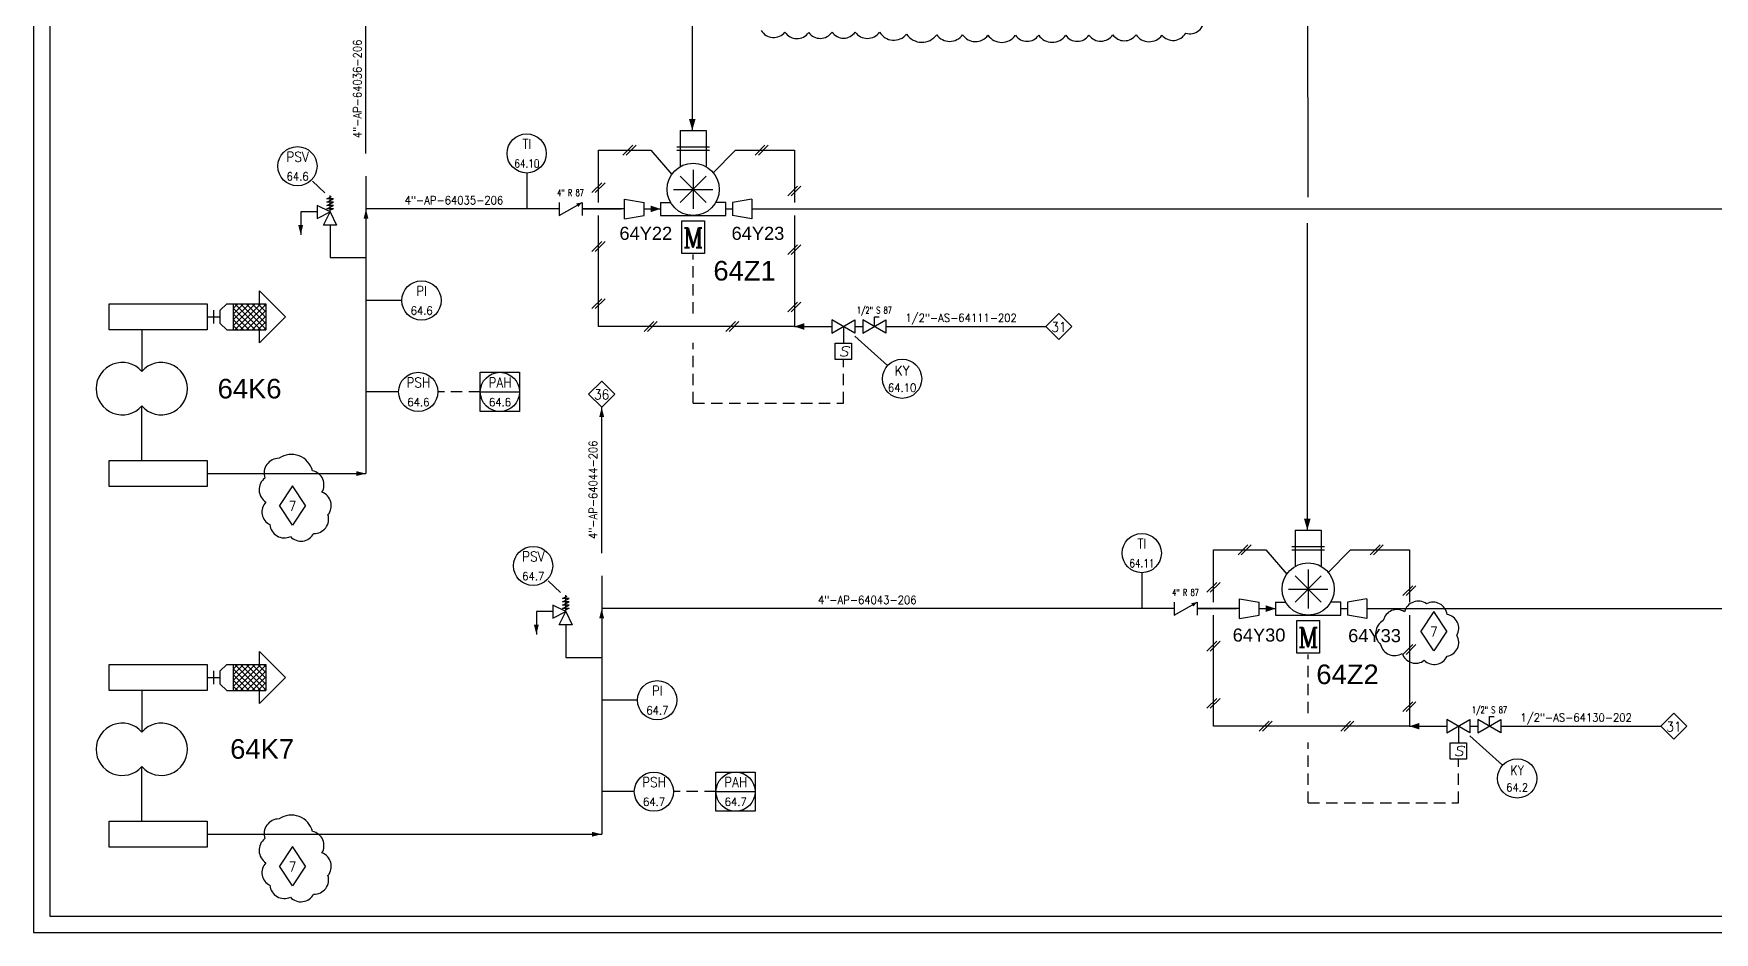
# Model space of a CAD drawing. Extents: x 0 to 84, y 0 to 59.4.
# Drawn here: x 0 to 51.5, y 0 to 27.5 of the extents above; entities that cross this region are included whole.
import ezdxf
from ezdxf.enums import TextEntityAlignment as Align

# ---------------------------------------------------------------- set-up
doc = ezdxf.new("R2010")
doc.units = 0
doc.header["$LTSCALE"] = 0.5
doc.header["$MEASUREMENT"] = 0
doc.linetypes.add('TRATT2', pattern=[1.1, 0.7, -0.4])
doc.layers.get('0').update_dxf_attribs({"linetype": 'CONTINUOUS'})
for name, color, linetype in [('GREEN', 92, 'CONTINUOUS'), ('NUVOLA', 6, 'CONTINUOUS'), ('RED', 1, 'CONTINUOUS'), ('S', 7, 'CONTINUOUS'), ('TRATT2', 5, 'TRATT2'), ('Y', 92, 'CONTINUOUS')]:
    doc.layers.add(name, color=color, linetype=linetype)
doc.styles.add('A4', font='arial.ttf', dxfattribs={"height": 0.4})
doc.styles.add('A6', font='arial.ttf', dxfattribs={"height": 0.6})
doc.styles.add('C6', font='COMPLEX', dxfattribs={"height": 0.6})
doc.styles.add('S', font='ITALIC', dxfattribs={"height": 6})
doc.styles.add('S2', font='SIMPLEX', dxfattribs={"height": 0.2})
doc.styles.add('S25', font='SIMPLEX', dxfattribs={"width": 0.9, "height": 0.25})
doc.styles.add('S25S', font='simplex.shx', dxfattribs={"width": 0.8, "height": 0.25})
doc.styles.add('S3', font='SIMPLEX', dxfattribs={"width": 0.9, "height": 0.3})

# ---------------------------------------------------------------- blocks, each defined once
blk = doc.blocks.new('FRECC1', base_point=(50.2, 51.5))
blk.add_solid([(50.2, 51.5), (50.5, 51.575), (50.5, 51.425)])
blk = doc.blocks.new('PSV')
for p, q in [((0.4, 1.1), (0.9, 1.1)), ((0.9, 1.1), (0.9, 0.4)), ((0, 0.7), (0, 0))]:
    blk.add_line(p, q)
at = {"layer": 'S'}
for p, q in [((0.1, 1.5), (-0.048, 1.574)), ((0, 1.1), (0, 1.6)), ((0, 1.1), (-0.2, 0.7)), ((0.1, 1.4), (-0.1, 1.5)), ((-0.1, 1.5), (0.1, 1.5)), ((0.1, 1.3), (-0.1, 1.4)), ((-0.1, 1.4), (0.1, 1.4)), ((0.1, 1.2), (-0.1, 1.3)), ((-0.1, 1.3), (0.1, 1.3)), ((-0.1, 1.2), (-0.005, 1.153)), ((-0.1, 1.2), (0.1, 1.2)), ((0, 1.1), (0.4, 1.3)), ((0.4, 0.9), (0, 1.1)), ((0.2, 0.7), (0, 1.1)), ((0.4, 1.3), (0.4, 0.9)), ((-0.2, 0.7), (0.2, 0.7))]:
    blk.add_line(p, q, dxfattribs=at)
at = {"rotation": 90}
blk.add_blockref('FRECC1', (0.9, 0.4), dxfattribs=at)
blk = doc.blocks.new('STRUM0')
blk.add_circle((0, 0), 0.6)
at = {"style": 'S3', "width": 0.9}
blk.add_attdef('2', text='', height=0.3, dxfattribs=at).set_placement((0.005, 0.139), align=Align.CENTER)
at = {"layer": 'S', "style": 'S25', "width": 0.9}
blk.add_attdef('1', text='', height=0.25, dxfattribs=at).set_placement((0.005, -0.436), align=Align.CENTER)
blk = doc.blocks.new('STRUMC')
blk.add_line((-0.6, 0), (0.6, 0))
blk.add_lwpolyline([(-0.6, 0.6), (0.6, 0.6), (0.6, -0.6), (-0.6, -0.6), (-0.6, 0.6)])
blk.add_circle((0, 0), 0.6)
at = {"style": 'S2'}
for tag, p in [('3', (0.8, 0.4)), ('4', (0.8, 0.1))]:
    blk.add_attdef(tag, p, '', height=0.2, dxfattribs=at)
at = {"style": 'S3', "width": 0.9}
blk.add_attdef('2', text='', height=0.3, dxfattribs=at).set_placement((0.005, 0.139), align=Align.CENTER)
at = {"layer": 'S', "style": 'S25', "width": 0.9}
blk.add_attdef('1', text='', height=0.25, dxfattribs=at).set_placement((0.005, -0.436), align=Align.CENTER)
blk = doc.blocks.new('R', base_point=(69, 41))
at = {"layer": 'S'}
for p, q in [((69, 41.2), (69, 40.8)), ((69, 40.8), (69.7, 41.2)), ((69.7, 41.2), (69.7, 40.8))]:
    blk.add_line(p, q, dxfattribs=at)
blk.add_solid([(69.7, 41.2), (69.519, 41.167), (69.581, 41.059)], dxfattribs=at)
at = {"layer": 'S', "style": 'S2', "width": 0.7}
for p in [(69.342, 41.396), (69.342, 40.502)]:
    blk.add_attdef('R', text='', height=0.2, dxfattribs=at).set_placement(p, align=Align.CENTER)
blk = doc.blocks.new('LINEA')
at = {"layer": 'S', "style": 'S25', "width": 0.9}
blk.add_attdef('LINE', (0, 0.14), '', height=0.25, dxfattribs=at)
blk = doc.blocks.new('STRUM', base_point=(33, 38))
blk.add_circle((33, 38), 0.6)
at = {"width": 0.9}
for tag, height, style, p in [('2', 0.3, 'S3', (33, 38.1)), ('1', 0.25, 'S25', (33, 37.6))]:
    blk.add_attdef(tag, text='', height=height, dxfattribs=dict(at, style=style)).set_placement(p, align=Align.CENTER)
blk = doc.blocks.new('RIDSP', base_point=(70, 41))
at = {"layer": 'S'}
for p, q in [((70.6, 41.3), (70, 41.2)), ((70, 41.2), (70, 40.8)), ((70.6, 41.3), (70.6, 40.7)), ((70.6, 40.7), (70, 40.8))]:
    blk.add_line(p, q, dxfattribs=at)
blk = doc.blocks.new('COMPNEU', base_point=(32.45, 18.2))
for p, q in [((32.6, 18.35), (32.3, 18.05)), ((32.7, 18.35), (32.4, 18.05))]:
    blk.add_line(p, q)
blk = doc.blocks.new('FRECCIA', base_point=(40, 19))
blk.add_solid([(40, 19), (40.3, 19.1), (40.3, 18.9)])
blk = doc.blocks.new('MOTOR', base_point=(11.35, 51))
for p, q in [((11, 52), (11.7, 52)), ((11, 51), (11, 52)), ((11.7, 52), (11.7, 51)), ((11.7, 51), (11, 51))]:
    blk.add_line(p, q)
at = {"style": 'C6'}
blk.add_text('M', height=0.6, dxfattribs=at).set_placement((11.351, 51.18), align=Align.CENTER)
blk = doc.blocks.new('S')
at = {"layer": 'S'}
for p, q in [((0, 0.2), (0, -0.2)), ((0.7, -0.2), (0, 0.2)), ((0, -0.2), (0.7, 0.2)), ((0.35, 0.3), (0.5, 0.3)), ((0.35, 0), (0.35, 0.3)), ((0.7, 0.2), (0.7, -0.2))]:
    blk.add_line(p, q, dxfattribs=at)
at = {"layer": 'S', "style": 'S2', "width": 0.7}
for p in [(0.35, 0.4), (0.35, -0.5)]:
    blk.add_attdef('S', text='', height=0.2, dxfattribs=at).set_placement(p, align=Align.CENTER)
blk = doc.blocks.new('K', base_point=(1.6, 2.4))
for p, q in [((1.6, 2.6), (1.6, 2.2)), ((1.6, 2.2), (2.3, 2.6)), ((2.3, 2.2), (1.6, 2.6)), ((2.3, 2.6), (2.3, 2.2))]:
    blk.add_line(p, q)
blk = doc.blocks.new('PRESA', base_point=(1.75, 0.1))
for p, q in [((1.5, 0.1), (1.5, 0.6)), ((1.5, 0.6), (2, 0.6)), ((2, 0.6), (2, 0.1)), ((2, 0.1), (1.5, 0.1))]:
    blk.add_line(p, q)
at = {"style": 'S', "width": 1.2}
blk.add_attdef('1', text='', height=0.3, dxfattribs=at).set_placement((1.75, 0.2), align=Align.CENTER)
blk = doc.blocks.new('NOMEN', base_point=(35, 22))
for p, q in [((35, 22.8), (34.6, 22.4)), ((35.4, 22.4), (35, 22.8)), ((34.6, 22.4), (35, 22)), ((35, 22), (35.4, 22.4))]:
    blk.add_line(p, q)
at = {"style": 'S3', "width": 0.9}
blk.add_attdef('1', text='', height=0.3, dxfattribs=at).set_placement((35, 22.236), align=Align.CENTER)
blk = doc.blocks.new('FRECC2')
at = {"layer": 'RED'}
blk.add_solid([(0, 0), (0.35, 0.1), (0.35, -0.1)], dxfattribs=at)
blk = doc.blocks.new('REV')
at = {"layer": 'GREEN'}
for p, q in [((0, 0.6), (-0.4, 0)), ((0.4, 0), (0, 0.6)), ((0, -0.6), (-0.4, 0)), ((0.4, 0), (0, -0.6))]:
    blk.add_line(p, q, dxfattribs=at)
at = {"layer": 'Y', "color": 7, "style": 'S3', "width": 0.9}
blk.add_attdef('REV', text='', height=0.3, dxfattribs=at).set_placement((0, -0.162), align=Align.CENTER)

msp = doc.modelspace()

# ---------------------------------------------------------------- linework, layer by layer
for p, q in [((0, 59.4), (0, 0)), ((10.18, 23.851), (10.18, 28.031)), ((17.3, 22.351), (17.3, 23.951)), ((17.3, 23.951), (18.9, 23.951)), ((18.9, 23.951), (19.545, 23.208)), ((20.8, 23.251), (21.5, 23.951)), ((21.5, 23.951), (23.3, 23.951)), ((23.3, 23.951), (23.3, 22.351)), ((15.102, 23.251), (15.102, 22.151)), ((20.2, 23.351), (20.2, 22.151)), ((8.537, 23.004), (8.915, 22.647)), ((10.18, 23.151), (10.18, 14.048)), ((19.6, 22.751), (20.8, 22.751)), ((20.6, 23.151), (19.8, 22.351)), ((19.8, 23.151), (20.6, 22.351)), ((16.1, 22.151), (10.18, 22.151)), ((16.8, 22.151), (18, 22.151)), ((18.1, 22.151), (16.8, 22.151)), ((18.7, 22.151), (19.2, 22.151)), ((17.3, 18.551), (17.3, 21.951)), ((23.3, 21.951), (23.3, 18.551)), ((9.08, 20.959), (9.08, 20.659)), ((9.08, 20.659), (10.18, 20.659)), ((6.114, 18.574), (6.787, 19.248)), ((6.114, 18.751), (6.61, 19.248)), ((6.114, 18.928), (6.433, 19.248)), ((6.114, 19.105), (6.257, 19.248)), ((6.782, 18.448), (6.114, 19.116)), ((6.959, 18.448), (6.159, 19.248)), ((6.164, 18.448), (6.964, 19.248)), ((7.114, 18.47), (6.336, 19.248)), ((6.341, 18.448), (7.114, 19.221)), ((7.114, 18.647), (6.513, 19.248)), ((7.114, 18.824), (6.689, 19.248)), ((7.114, 19), (6.866, 19.248)), ((7.114, 19.177), (7.043, 19.248)), ((11.28, 19.348), (10.18, 19.348)), ((6.605, 18.448), (6.114, 18.94)), ((6.429, 18.448), (6.114, 18.763)), ((6.252, 18.448), (6.114, 18.586)), ((6.517, 18.448), (7.114, 19.044)), ((6.694, 18.448), (7.114, 18.867)), ((6.871, 18.448), (7.114, 18.69)), ((23.3, 18.551), (17.3, 18.551)), ((23.3, 18.551), (24.45, 18.551)), ((24.8, 18.551), (24.8, 18.042)), ((25.15, 18.551), (25.4, 18.551)), ((26.1, 18.551), (31, 18.551)), ((3.314, 18.448), (3.314, 17.177)), ((7.048, 18.448), (7.114, 18.514)), ((25.15, 18.251), (26.149, 17.353)), ((11.18, 16.548), (10.18, 16.548)), ((3.314, 14.448), (3.314, 16.119)), ((17.398, 11.613), (17.398, 16.082)), ((5.314, 14.048), (10.18, 14.048)), ((36.137, 10.113), (36.137, 11.713)), ((36.137, 11.713), (37.737, 11.713)), ((37.737, 11.713), (38.382, 10.97)), ((39.637, 11.013), (40.337, 11.713)), ((40.337, 11.713), (42.137, 11.713)), ((42.137, 11.713), (42.137, 10.113)), ((17.398, 10.913), (17.398, 3.005)), ((33.939, 11.013), (33.939, 9.913)), ((38.637, 10.913), (39.437, 10.113)), ((39.437, 10.913), (38.637, 10.113)), ((39.037, 11.113), (39.037, 9.913)), ((15.755, 10.765), (16.133, 10.408)), ((38.437, 10.513), (39.637, 10.513)), ((34.937, 9.913), (17.398, 9.913)), ((36.937, 9.913), (35.637, 9.913)), ((35.637, 9.913), (36.837, 9.913)), ((37.537, 9.913), (38.037, 9.913)), ((36.137, 6.313), (36.137, 9.713)), ((42.137, 9.713), (42.137, 6.313)), ((16.298, 8.72), (16.298, 8.42)), ((16.298, 8.42), (17.398, 8.42)), ((6.114, 7.532), (6.787, 8.205)), ((6.114, 8.062), (6.257, 8.205)), ((6.114, 7.885), (6.433, 8.205)), ((6.114, 7.708), (6.61, 8.205)), ((6.782, 7.405), (6.114, 8.074)), ((6.605, 7.405), (6.114, 7.897)), ((6.959, 7.405), (6.159, 8.205)), ((6.164, 7.405), (6.964, 8.205)), ((7.114, 7.427), (6.336, 8.205)), ((6.341, 7.405), (7.114, 8.178)), ((7.114, 7.604), (6.513, 8.205)), ((6.517, 7.405), (7.114, 8.001)), ((7.114, 7.781), (6.689, 8.205)), ((6.694, 7.405), (7.114, 7.825)), ((7.114, 7.958), (6.866, 8.205)), ((7.114, 8.134), (7.043, 8.205)), ((3.314, 7.405), (3.314, 6.134)), ((6.429, 7.405), (6.114, 7.72)), ((6.252, 7.405), (6.114, 7.543)), ((6.871, 7.405), (7.114, 7.648)), ((7.048, 7.405), (7.114, 7.471)), ((18.498, 7.109), (17.398, 7.109)), ((42.137, 6.313), (36.137, 6.313)), ((42.137, 6.313), (43.287, 6.313)), ((43.637, 6.313), (43.637, 5.804)), ((43.987, 6.313), (44.237, 6.313)), ((44.937, 6.313), (49.837, 6.313)), ((43.987, 6.013), (44.986, 5.115)), ((3.314, 3.405), (3.314, 5.076)), ((18.398, 4.309), (17.398, 4.309)), ((5.314, 3.005), (17.398, 3.005)), ((0, 0), (84, 0))]:
    msp.add_line(p, q)
at = {"layer": 'GREEN'}
for p, q in [((19.8, 24.551), (19.8, 23.459)), ((19.8, 24.551), (20.6, 24.551)), ((20.6, 24.551), (20.6, 23.459)), ((19.7, 24.051), (20.7, 24.051)), ((19.7, 23.951), (20.7, 23.951)), ((19.2, 22.351), (19.508, 22.351)), ((19.2, 22.351), (19.2, 21.951)), ((21.2, 22.351), (20.885, 22.351)), ((21.2, 21.951), (21.2, 22.351)), ((19.2, 21.951), (21.2, 21.951)), ((6.914, 19.448), (6.914, 19.648)), ((6.914, 19.648), (7.714, 18.848)), ((2.314, 19.248), (5.314, 19.248)), ((2.314, 18.448), (2.314, 19.248)), ((5.314, 19.248), (5.314, 18.448)), ((5.514, 19.048), (5.514, 18.648)), ((5.714, 19.048), (5.914, 19.248)), ((5.714, 18.848), (5.714, 19.048)), ((5.914, 19.248), (6.114, 19.248)), ((6.114, 19.248), (6.114, 18.448)), ((6.114, 19.248), (7.114, 19.248)), ((6.914, 19.248), (6.914, 19.448)), ((7.114, 19.248), (7.114, 18.448)), ((5.314, 18.848), (5.714, 18.848)), ((5.714, 18.648), (5.714, 18.848)), ((5.914, 18.448), (5.714, 18.648)), ((7.714, 18.848), (6.914, 18.048)), ((5.314, 18.448), (2.314, 18.448)), ((5.914, 18.448), (6.114, 18.448)), ((6.114, 18.448), (7.114, 18.448)), ((6.914, 18.048), (6.914, 18.448)), ((2.314, 13.648), (2.314, 14.448)), ((2.314, 14.448), (5.314, 14.448)), ((5.314, 14.448), (5.314, 13.648)), ((5.314, 13.648), (2.314, 13.648)), ((38.637, 12.313), (38.637, 11.221)), ((38.637, 12.313), (39.437, 12.313)), ((39.437, 12.313), (39.437, 11.221)), ((38.537, 11.813), (39.537, 11.813)), ((38.537, 11.713), (39.537, 11.713)), ((38.037, 10.113), (38.345, 10.113)), ((38.037, 10.113), (38.037, 9.713)), ((40.037, 10.113), (39.722, 10.113)), ((40.037, 9.713), (40.037, 10.113)), ((38.037, 9.713), (40.037, 9.713)), ((6.914, 8.605), (7.714, 7.805)), ((6.914, 8.405), (6.914, 8.605)), ((6.914, 8.205), (6.914, 8.405)), ((2.314, 8.205), (5.314, 8.205)), ((2.314, 7.405), (2.314, 8.205)), ((5.314, 8.205), (5.314, 7.405)), ((5.314, 7.805), (5.714, 7.805)), ((5.514, 8.005), (5.514, 7.605)), ((5.714, 8.005), (5.914, 8.205)), ((5.714, 7.805), (5.714, 8.005)), ((5.714, 7.605), (5.714, 7.805)), ((5.914, 8.205), (6.114, 8.205)), ((6.114, 8.205), (7.114, 8.205)), ((6.114, 8.205), (6.114, 7.405)), ((7.714, 7.805), (6.914, 7.005)), ((7.114, 8.205), (7.114, 7.405)), ((5.314, 7.405), (2.314, 7.405)), ((5.914, 7.405), (5.714, 7.605)), ((5.914, 7.405), (6.114, 7.405)), ((6.114, 7.405), (7.114, 7.405)), ((6.914, 7.005), (6.914, 7.405)), ((2.314, 3.405), (5.314, 3.405)), ((2.314, 2.605), (2.314, 3.405)), ((5.314, 3.405), (5.314, 2.605)), ((5.314, 2.605), (2.314, 2.605))]:
    msp.add_line(p, q, dxfattribs=at)
for centre in [(20.2, 22.751), (39.037, 10.513)]:
    msp.add_circle(centre, 0.8, dxfattribs=at)
for centre, start, end in [((2.714, 16.648), 41.4096, 318.5904), ((3.914, 16.648), 221.4096, 138.5904), ((2.714, 5.605), 41.4096, 318.5904), ((3.914, 5.605), 221.4096, 138.5904)]:
    msp.add_arc(centre, 0.8, start, end, dxfattribs=at)
at = {"layer": 'NUVOLA'}
for points in [[(35.286, 27.534, 0.520567), (35.852, 27.987, 0.520567)], [(22.283, 27.615, 0.520567), (23.012, 27.567, 0.520567)], [(23.012, 27.567, 0.520567), (23.74, 27.551, 0.520567)], [(23.74, 27.551, 0.520567), (24.453, 27.567, 0.520567)], [(24.453, 27.567, 0.520567), (25.165, 27.567, 0.520567)], [(25.165, 27.567, 0.520567), (25.91, 27.567, 0.520567)], [(25.91, 27.567, 0.520567), (26.736, 27.502, 0.520567), (26.736, 27.502, 0.520567), (27.659, 27.486, 0.520567), (27.659, 27.486, 0.520567), (28.452, 27.486, 0.520567), (28.452, 27.486, 0.520567), (29.23, 27.47, 0.520567), (29.23, 27.47, 0.520567), (30.072, 27.47, 0.520567), (30.072, 27.47, 0.520567), (30.784, 27.47, 0.520567), (30.784, 27.47, 0.520567), (31.61, 27.47, 0.520567), (31.61, 27.47, 0.520567), (32.322, 27.47, 0.520567), (32.322, 27.47, 0.520567), (33.051, 27.486, 0.520567), (33.051, 27.486, 0.520567), (33.763, 27.486, 0.520567), (33.763, 27.486, 0.520567), (34.557, 27.47, 0.520567), (34.557, 27.47, 0.520567), (35.286, 27.534, 0.520567)]]:
    msp.add_lwpolyline(points, format="xyb", dxfattribs=at)
for points in [[(7.519, 14.516, 0.520567), (7.083, 13.912, 0.520567), (7.115, 13.174, 0.520567), (7.237, 12.484, 0.520567), (7.865, 12.121, 0.520567), (8.577, 12.215, 0.520567), (9.016, 12.787, 0.520567), (8.831, 13.477, 0.520567), (8.543, 14.131, 0.520567)], [(41.255, 8.813, 0.520567), (41.917, 8.543, 0.520567), (42.593, 8.33, 0.520567), (43.292, 8.453, 0.520567), (43.59, 9.092, 0.520567), (43.29, 9.734, 0.520567), (42.66, 10.062, 0.520567), (41.985, 9.816, 0.520567), (41.337, 9.548, 0.520567)], [(7.519, 3.474, 0.520567), (7.083, 2.87, 0.520567), (7.115, 2.132, 0.520567), (7.237, 1.441, 0.520567), (7.865, 1.079, 0.520567), (8.577, 1.173, 0.520567), (9.016, 1.744, 0.520567), (8.831, 2.434, 0.520567), (8.543, 3.088, 0.520567)]]:
    msp.add_lwpolyline(points, format="xyb", close=True, dxfattribs=at)
at = {"layer": 'RED'}
for p, q in [((0.5, 58.9), (0.5, 0.5)), ((20.173, 33.148), (20.173, 24.551)), ((39.01, 33.148), (39.023, 22.512)), ((21.2, 22.151), (21.4, 22.151)), ((22, 22.151), (60.2, 22.151)), ((39.01, 21.712), (39.01, 12.313)), ((40.037, 9.913), (40.238, 9.913)), ((40.837, 9.913), (60.2, 9.913)), ((0.5, 0.5), (83.5, 0.5))]:
    msp.add_line(p, q, dxfattribs=at)
at = {"layer": 'TRATT2'}
for p, q in [((20.2, 18.951), (20.2, 20.751)), ((20.2, 16.205), (20.2, 18.051)), ((24.8, 16.205), (24.8, 17.551)), ((13.68, 16.548), (12.38, 16.548)), ((20.2, 16.205), (24.8, 16.205)), ((39.037, 6.713), (39.037, 8.513)), ((39.037, 3.966), (39.037, 5.813)), ((43.637, 3.966), (43.637, 5.313)), ((20.898, 4.309), (19.598, 4.309)), ((39.037, 3.966), (43.637, 3.966))]:
    msp.add_line(p, q, dxfattribs=at)

# ---------------------------------------------------------------- block references
at = {"rotation": 90}
for p, values in [((10.18, 24.318), {'LINE': '4"-AP-64036-206'}), ((17.398, 12.044), {'LINE': '4"-AP-64044-206'})]:
    msp.add_blockref('LINEA', p, dxfattribs=at).add_auto_attribs(values)
for name, p, rotation in [('FRECC2', (20.173, 24.551), 90), ('FRECC1', (10.18, 22.151), 270), ('RIDSP', (18.7, 22.151), 180), ('FRECCIA', (19.2, 22.151), 180), ('FRECC1', (17.398, 16.082), 270), ('FRECC1', (10.18, 14.048), 180), ('FRECC2', (39.01, 12.313), 90), ('FRECC1', (17.398, 9.913), 270), ('RIDSP', (37.537, 9.913), 180), ('FRECCIA', (38.037, 9.913), 180), ('FRECC1', (17.398, 3.005), 180)]:
    msp.add_blockref(name, p, dxfattribs=dict(rotation=rotation))
ref = msp.add_blockref('STRUM0', (15.102, 23.851))
ref.add_attrib('2', 'TI', dxfattribs={"height": 0.3, "style": 'S3', "width": 0.9}).set_placement((15.107, 23.99), align=Align.CENTER)
ref.add_attrib('1', '64.10', dxfattribs={"layer": 'S', "height": 0.25, "style": 'S25S', "width": 0.8}).set_placement((15.107, 23.415), align=Align.CENTER)
for name, p, values in [('STRUM0', (8.08, 23.459), {'2': 'PSV', '1': '64.6'}), ('LINEA', (11.365, 22.151), {'LINE': '4"-AP-64035-206'}), ('STRUM0', (11.88, 19.348), {'2': 'PI', '1': '64.6'}), ('LINEA', (26.7, 18.551), {'LINE': '1/2"-AS-64111-202'}), ('NOMEN', (31.4, 18.151), {'1': '31'}), ('PRESA', (24.803, 17.542), {'1': 'S'}), ('STRUM', (26.6, 16.951), {'2': 'KY', '1': '64.10'}), ('STRUM0', (11.78, 16.548), {'2': 'PSH', '1': '64.6'}), ('STRUMC', (14.28, 16.548), {'2': 'PAH', '1': '64.6'}), ('NOMEN', (17.398, 16.082), {'1': '36'}), ('REV', (7.928, 13.07), {'REV': '7'}), ('STRUM0', (15.298, 11.22), {'2': 'PSV', '1': '64.7'}), ('LINEA', (24.024, 9.913), {'LINE': '4"-AP-64043-206'}), ('REV', (42.884, 9.221), {'REV': '7'}), ('STRUM0', (19.098, 7.109), {'2': 'PI', '1': '64.7'}), ('LINEA', (45.537, 6.313), {'LINE': '1/2"-AS-64130-202'}), ('NOMEN', (50.237, 5.913), {'1': '31'}), ('PRESA', (43.64, 5.304), {'1': 'S'}), ('STRUM0', (18.998, 4.309), {'2': 'PSH', '1': '64.7'}), ('STRUMC', (21.498, 4.309), {'2': 'PAH', '1': '64.7'}), ('REV', (7.928, 2.027), {'REV': '7'})]:
    msp.add_blockref(name, p).add_auto_attribs(values)
for name, p in [('COMPNEU', (18.2, 23.951)), ('COMPNEU', (22.25, 23.951)), ('COMPNEU', (17.25, 22.801)), ('COMPNEU', (23.25, 22.701)), ('RIDSP', (21.4, 22.151)), ('MOTOR', (20.199, 20.789)), ('COMPNEU', (17.25, 21.001)), ('COMPNEU', (23.25, 20.901)), ('COMPNEU', (17.25, 19.251)), ('COMPNEU', (23.25, 19.151)), ('COMPNEU', (18.85, 18.551)), ('COMPNEU', (21.35, 18.551)), ('FRECCIA', (23.3, 18.551)), ('K', (24.45, 18.551)), ('COMPNEU', (37.037, 11.713)), ('COMPNEU', (41.087, 11.713)), ('COMPNEU', (36.087, 10.563)), ('COMPNEU', (42.087, 10.463)), ('RIDSP', (40.237, 9.913)), ('MOTOR', (39.037, 8.551)), ('COMPNEU', (36.087, 8.763)), ('COMPNEU', (42.087, 8.663)), ('COMPNEU', (36.087, 7.013)), ('COMPNEU', (42.087, 6.913)), ('COMPNEU', (37.687, 6.313)), ('COMPNEU', (40.187, 6.313)), ('FRECCIA', (42.137, 6.313)), ('K', (43.287, 6.313))]:
    msp.add_blockref(name, p)
ref = msp.add_blockref('R', (16.1, 22.151))
ref.add_attrib('R', '4" R 87', dxfattribs={"layer": 'S', "height": 0.2, "style": 'S2', "width": 0.7}).set_placement((16.442, 22.547), align=Align.CENTER)
at = {"xscale": -1}
for p in [(9.08, 20.959), (16.298, 8.72)]:
    msp.add_blockref('PSV', p, dxfattribs=at)
ref = msp.add_blockref('S', (25.4, 18.551))
ref.add_attrib('S', '1/2" S 87', dxfattribs={"layer": 'S', "height": 0.2, "style": 'S2', "width": 0.7}).set_placement((25.75, 18.951), align=Align.CENTER)
ref = msp.add_blockref('STRUM0', (33.939, 11.613))
ref.add_attrib('2', 'TI', dxfattribs={"height": 0.3, "style": 'S3', "width": 0.9}).set_placement((33.944, 11.752), align=Align.CENTER)
ref.add_attrib('1', '64.11', dxfattribs={"layer": 'S', "height": 0.25, "style": 'S25S', "width": 0.8}).set_placement((33.944, 11.176), align=Align.CENTER)
ref = msp.add_blockref('R', (34.937, 9.913))
ref.add_attrib('R', '4" R 87', dxfattribs={"layer": 'S', "height": 0.2, "style": 'S2', "width": 0.7}).set_placement((35.279, 10.308), align=Align.CENTER)
ref = msp.add_blockref('S', (44.237, 6.313))
ref.add_attrib('S', '1/2" S 87', dxfattribs={"layer": 'S', "height": 0.2, "style": 'S2', "width": 0.7}).set_placement((44.587, 6.713), align=Align.CENTER)
ref = msp.add_blockref('STRUM', (45.437, 4.713))
ref.add_attrib('2', 'KY', dxfattribs={"height": 0.3, "style": 'S3', "width": 0.8}).set_placement((45.437, 4.813), align=Align.CENTER)
ref.add_attrib('1', '64.2', dxfattribs={"height": 0.25, "style": 'S25', "width": 0.9}).set_placement((45.437, 4.313), align=Align.CENTER)

# ---------------------------------------------------------------- texts
at = {"layer": 'Y', "style": 'A4'}
for s, p in [('64Y22', (19.558, 21.204)), ('64Y23', (22.992, 21.204)), ('64Y30', (38.34, 8.904)), ('64Y33', (41.877, 8.886))]:
    msp.add_text(s, height=0.4, dxfattribs=at).set_placement(p, align=Align.RIGHT)
at = {"layer": 'Y', "style": 'A6'}
for s, p in [('64Z1', (20.82, 19.959)), ('64Z2', (39.286, 7.601))]:
    msp.add_text(s, height=0.6, dxfattribs=at).set_placement(p)
for s, p in [('64K6', (6.614, 16.348)), ('64K7', (6.999, 5.316))]:
    msp.add_text(s, height=0.6, dxfattribs=at).set_placement(p, align=Align.CENTER)

doc.saveas('drawing.dxf')
